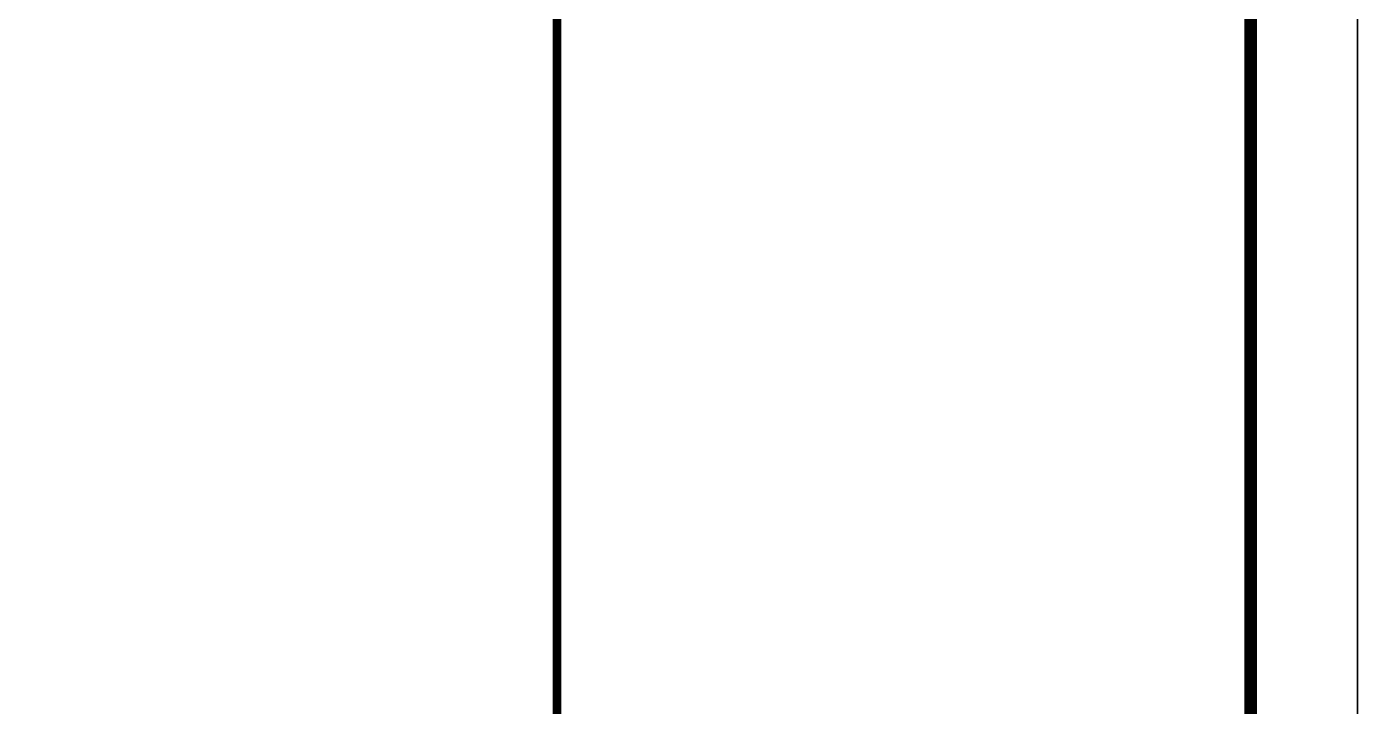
# Model space of a CAD drawing. Header units: millimetres. Extents: x 434053 to 1059003, y -2417481 to 936527.
# Drawn here: x 543127 to 545621, y -2317970 to -2316696 of the extents above; entities that cross this region are included whole.
import ezdxf

# ---------------------------------------------------------------- set-up
doc = ezdxf.new("R2010")
doc.units = ezdxf.units.MM
doc.header["$LTSCALE"] = 1000
doc.header["$MEASUREMENT"] = 0
doc.layers.add('A-ANNO-TTLB', color=7, linetype='Continuous')
doc.layers.add('PUB_TITLE', color=4, linetype='Continuous')

# ---------------------------------------------------------------- blocks, each defined once
blk = doc.blocks.new('asdfdfsdh')
at = {"const_width": 40}
blk.add_lwpolyline([(27625.4, 3750), (11266.1, 3750)], dxfattribs=at)
at = {"layer": 'A-ANNO-TTLB'}
blk.add_lwpolyline([(0, 42050), (29700, 42050), (29700, 0), (0, 0)], close=True, dxfattribs=at)
at = {"layer": 'A-ANNO-TTLB', "const_width": 60}
blk.add_lwpolyline([(500, 40800), (500, 500), (29200, 500), (29200, 40800)], close=True, dxfattribs=at)

msp = doc.modelspace()

# ---------------------------------------------------------------- linework, layer by layer
msp.add_lwpolyline([(529300.9, -2314424.8), (544120.9, -2314424.8), (544120.9, -2323034.8), (529300.9, -2323034.8)], close=True)
at = {"layer": 'PUB_TITLE'}
msp.add_lwpolyline([(528800.9, -2326104.8), (545620.9, -2326104.8), (545620.9, -2314224.8), (528800.9, -2314224.8)], close=True, dxfattribs=at)

# ---------------------------------------------------------------- block references
at = {"xscale": 0.4, "yscale": 0.4, "zscale": 0.4, "rotation": 90}
msp.add_blockref('asdfdfsdh', (545620.9, -2326104.8), dxfattribs=at)

doc.saveas('drawing.dxf')
